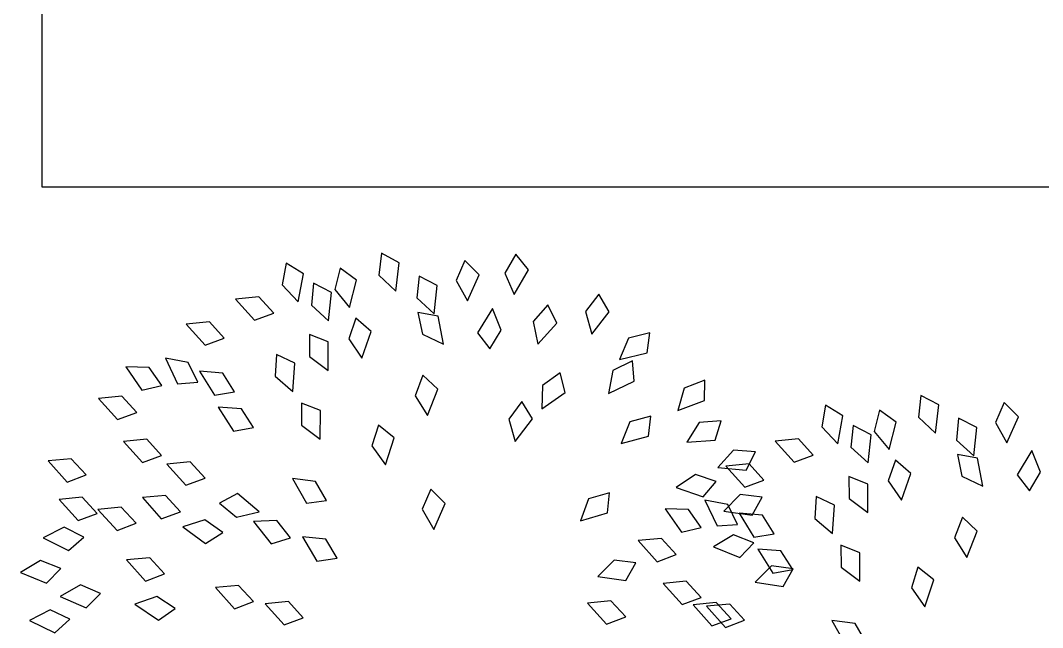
# Model space of a CAD drawing. Header units: millimetres. Extents: x -1705246 to 222838, y -3231245 to 126310.
# Drawn here: x 45315.7 to 45635.6, y -34707.7 to -34517.5 of the extents above; entities that cross this region are included whole.
import ezdxf

# ---------------------------------------------------------------- set-up
doc = ezdxf.new("R2010")
doc.units = ezdxf.units.MM
doc.layers.add('250', color=250, linetype='Continuous')

msp = doc.modelspace()

# ---------------------------------------------------------------- linework, layer by layer
at = {"layer": '250', "color": 251}
for p, q in [((45322.4, -33839.66), (45322.4, -34569.66)), ((45322.4, -34569.66), (45742.4, -34569.66)), ((45428.66, -34590.47), (45427.92, -34597.3)), ((45428.66, -34590.47), (45427.92, -34597.3)), ((45434.28, -34593.47), (45428.66, -34590.47)), ((45434.28, -34593.47), (45428.66, -34590.47)), ((45470.69, -34590.71), (45467.33, -34596.69)), ((45470.69, -34590.71), (45467.33, -34596.69)), ((45474.67, -34595.68), (45470.69, -34590.71)), ((45474.67, -34595.68), (45470.69, -34590.71)), ((45398.85, -34593.53), (45397.66, -34600.29)), ((45398.85, -34593.53), (45397.66, -34600.29)), ((45404.25, -34596.9), (45398.85, -34593.53)), ((45404.25, -34596.9), (45398.85, -34593.53)), ((45433.24, -34602.29), (45434.28, -34593.47)), ((45433.24, -34602.29), (45434.28, -34593.47)), ((45454.77, -34592.67), (45452.02, -34598.96)), ((45454.77, -34592.67), (45452.02, -34598.96)), ((45459.23, -34597.22), (45454.77, -34592.67)), ((45459.23, -34597.22), (45454.77, -34592.67)), ((45402.63, -34605.63), (45404.25, -34596.9)), ((45402.63, -34605.63), (45404.25, -34596.9)), ((45415.73, -34595.11), (45414.09, -34601.78)), ((45415.73, -34595.11), (45414.09, -34601.78)), ((45420.9, -34598.84), (45415.73, -34595.11)), ((45420.9, -34598.84), (45415.73, -34595.11)), ((45427.92, -34597.3), (45433.24, -34602.29)), ((45427.92, -34597.3), (45433.24, -34602.29)), ((45440.46, -34597.61), (45439.8, -34604.45)), ((45440.46, -34597.61), (45439.8, -34604.45)), ((45446.11, -34600.56), (45440.46, -34597.61)), ((45446.11, -34600.56), (45440.46, -34597.61)), ((45455.59, -34605.32), (45459.23, -34597.22)), ((45455.59, -34605.32), (45459.23, -34597.22)), ((45467.33, -34596.69), (45470.24, -34603.38)), ((45467.33, -34596.69), (45470.24, -34603.38)), ((45470.24, -34603.38), (45474.67, -34595.68)), ((45470.24, -34603.38), (45474.67, -34595.68)), ((45397.66, -34600.29), (45402.63, -34605.63)), ((45397.66, -34600.29), (45402.63, -34605.63)), ((45407.41, -34599.86), (45406.78, -34606.7)), ((45407.41, -34599.86), (45406.78, -34606.7)), ((45413.08, -34602.78), (45407.41, -34599.86)), ((45413.08, -34602.78), (45407.41, -34599.86)), ((45418.68, -34607.44), (45420.9, -34598.84)), ((45418.68, -34607.44), (45420.9, -34598.84)), ((45445.17, -34609.39), (45446.11, -34600.56)), ((45445.17, -34609.39), (45446.11, -34600.56)), ((45452.02, -34598.96), (45455.59, -34605.32)), ((45452.02, -34598.96), (45455.59, -34605.32)), ((45412.16, -34611.62), (45413.08, -34602.78)), ((45412.16, -34611.62), (45413.08, -34602.78)), ((45414.09, -34601.78), (45418.68, -34607.44)), ((45414.09, -34601.78), (45418.68, -34607.44)), ((45496.71, -34603.27), (45492.55, -34608.74)), ((45496.71, -34603.27), (45492.55, -34608.74)), ((45499.96, -34608.75), (45496.71, -34603.27)), ((45499.96, -34608.75), (45496.71, -34603.27)), ((45390.32, -34604.13), (45383.06, -34604.82)), ((45390.32, -34604.13), (45383.06, -34604.82)), ((45383.06, -34604.82), (45389, -34611.43)), ((45383.06, -34604.82), (45389, -34611.43)), ((45394.97, -34609.19), (45390.32, -34604.13)), ((45394.97, -34609.19), (45390.32, -34604.13)), ((45406.78, -34606.7), (45412.16, -34611.62)), ((45406.78, -34606.7), (45412.16, -34611.62)), ((45439.8, -34604.45), (45445.17, -34609.39)), ((45439.8, -34604.45), (45445.17, -34609.39)), ((45480.72, -34606.63), (45476.18, -34611.79)), ((45480.72, -34606.63), (45476.18, -34611.79)), ((45483.58, -34612.33), (45480.72, -34606.63)), ((45483.58, -34612.33), (45480.72, -34606.63)), ((45389, -34611.43), (45394.97, -34609.19)), ((45389, -34611.43), (45394.97, -34609.19)), ((45446.39, -34610.16), (45440.12, -34609.01)), ((45440.12, -34609.01), (45441.5, -34615.74)), ((45446.39, -34610.16), (45440.12, -34609.01)), ((45440.12, -34609.01), (45441.5, -34615.74)), ((45448.09, -34618.88), (45446.39, -34610.16)), ((45448.09, -34618.88), (45446.39, -34610.16)), ((45463.39, -34607.76), (45458.76, -34615.34)), ((45463.39, -34607.76), (45458.76, -34615.34)), ((45466.13, -34614.52), (45463.39, -34607.76)), ((45466.13, -34614.52), (45463.39, -34607.76)), ((45492.55, -34608.74), (45494.51, -34615.76)), ((45492.55, -34608.74), (45494.51, -34615.76)), ((45494.51, -34615.76), (45499.96, -34608.75)), ((45494.51, -34615.76), (45499.96, -34608.75)), ((45374.88, -34611.95), (45367.62, -34612.65)), ((45374.88, -34611.95), (45367.62, -34612.65)), ((45367.62, -34612.65), (45373.56, -34619.25)), ((45367.62, -34612.65), (45373.56, -34619.25)), ((45379.52, -34617.01), (45374.88, -34611.95)), ((45379.52, -34617.01), (45374.88, -34611.95)), ((45420.68, -34610.79), (45418.47, -34617.29)), ((45420.68, -34610.79), (45418.47, -34617.29)), ((45425.51, -34614.95), (45420.68, -34610.79)), ((45425.51, -34614.95), (45420.68, -34610.79)), ((45476.18, -34611.79), (45477.63, -34618.93)), ((45476.18, -34611.79), (45477.63, -34618.93)), ((45477.63, -34618.93), (45483.58, -34612.33)), ((45477.63, -34618.93), (45483.58, -34612.33)), ((45412.06, -34618.24), (45406.14, -34615.89)), ((45406.14, -34615.89), (45406.18, -34622.75)), ((45412.06, -34618.24), (45406.14, -34615.89)), ((45406.14, -34615.89), (45406.18, -34622.75)), ((45422.56, -34623.33), (45425.51, -34614.95)), ((45422.56, -34623.33), (45425.51, -34614.95)), ((45441.5, -34615.74), (45448.09, -34618.88)), ((45441.5, -34615.74), (45448.09, -34618.88)), ((45458.76, -34615.34), (45462.61, -34620.41)), ((45458.76, -34615.34), (45462.61, -34620.41)), ((45462.61, -34620.41), (45466.13, -34614.52)), ((45462.61, -34620.41), (45466.13, -34614.52)), ((45512.67, -34615.35), (45506.01, -34617.04)), ((45512.67, -34615.35), (45506.01, -34617.04)), ((45511.82, -34621.66), (45512.67, -34615.35)), ((45511.82, -34621.66), (45512.67, -34615.35)), ((45373.56, -34619.25), (45379.52, -34617.01)), ((45373.56, -34619.25), (45379.52, -34617.01)), ((45412.01, -34627.12), (45412.06, -34618.24)), ((45412.01, -34627.12), (45412.06, -34618.24)), ((45418.47, -34617.29), (45422.56, -34623.33)), ((45418.47, -34617.29), (45422.56, -34623.33)), ((45506.01, -34617.04), (45503.19, -34623.76)), ((45506.01, -34617.04), (45503.19, -34623.76)), ((45361.08, -34623.27), (45364.88, -34631.3)), ((45368.24, -34624.68), (45361.08, -34623.27)), ((45361.08, -34623.27), (45364.88, -34631.3)), ((45368.24, -34624.68), (45361.08, -34623.27)), ((45395.87, -34622.12), (45395.45, -34628.98)), ((45395.87, -34622.12), (45395.45, -34628.98)), ((45401.62, -34624.87), (45395.87, -34622.12)), ((45401.62, -34624.87), (45395.87, -34622.12)), ((45406.18, -34622.75), (45412.01, -34627.12)), ((45406.18, -34622.75), (45412.01, -34627.12)), ((45503.19, -34623.76), (45511.82, -34621.66)), ((45503.19, -34623.76), (45511.82, -34621.66)), ((45355.96, -34626.22), (45348.67, -34626)), ((45348.67, -34626), (45353.74, -34633.3)), ((45355.96, -34626.22), (45348.67, -34626)), ((45348.67, -34626), (45353.74, -34633.3)), ((45359.94, -34631.82), (45355.96, -34626.22)), ((45359.94, -34631.82), (45355.96, -34626.22)), ((45371.23, -34630.87), (45368.24, -34624.68)), ((45371.23, -34630.87), (45368.24, -34624.68)), ((45400.98, -34633.73), (45401.62, -34624.87)), ((45400.98, -34633.73), (45401.62, -34624.87)), ((45507.3, -34624.18), (45501.13, -34627.19)), ((45507.3, -34624.18), (45501.13, -34627.19)), ((45507.75, -34630.54), (45507.3, -34624.18)), ((45507.75, -34630.54), (45507.3, -34624.18)), ((45371.79, -34627.34), (45376.43, -34634.91)), ((45379.05, -34627.98), (45371.79, -34627.34)), ((45371.79, -34627.34), (45376.43, -34634.91)), ((45379.05, -34627.98), (45371.79, -34627.34)), ((45382.7, -34633.8), (45379.05, -34627.98)), ((45382.7, -34633.8), (45379.05, -34627.98)), ((45395.45, -34628.98), (45400.98, -34633.73)), ((45395.45, -34628.98), (45400.98, -34633.73)), ((45441.64, -34628.64), (45439.19, -34635.06)), ((45441.64, -34628.64), (45439.19, -34635.06)), ((45446.3, -34632.97), (45441.64, -34628.64)), ((45446.3, -34632.97), (45441.64, -34628.64)), ((45484.62, -34627.86), (45479.05, -34631.87)), ((45484.62, -34627.86), (45479.05, -34631.87)), ((45486.14, -34634.05), (45484.62, -34627.86)), ((45486.14, -34634.05), (45484.62, -34627.86)), ((45501.13, -34627.19), (45499.73, -34634.35)), ((45501.13, -34627.19), (45499.73, -34634.35)), ((45353.74, -34633.3), (45359.94, -34631.82)), ((45353.74, -34633.3), (45359.94, -34631.82)), ((45364.88, -34631.3), (45371.23, -34630.87)), ((45364.88, -34631.3), (45371.23, -34630.87)), ((45479.05, -34631.87), (45478.87, -34639.16)), ((45479.05, -34631.87), (45478.87, -34639.16)), ((45499.73, -34634.35), (45507.75, -34630.54)), ((45499.73, -34634.35), (45507.75, -34630.54)), ((45523.44, -34632.72), (45521.45, -34639.73)), ((45523.44, -34632.72), (45521.45, -34639.73)), ((45529.84, -34630.23), (45523.44, -34632.72)), ((45529.84, -34630.23), (45523.44, -34632.72)), ((45529.76, -34636.6), (45529.84, -34630.23)), ((45529.76, -34636.6), (45529.84, -34630.23)), ((45347.45, -34635.25), (45340.19, -34635.95)), ((45347.45, -34635.25), (45340.19, -34635.95)), ((45340.19, -34635.95), (45346.13, -34642.55)), ((45340.19, -34635.95), (45346.13, -34642.55)), ((45352.1, -34640.32), (45347.45, -34635.25)), ((45352.1, -34640.32), (45347.45, -34635.25)), ((45376.43, -34634.91), (45382.7, -34633.8)), ((45376.43, -34634.91), (45382.7, -34633.8)), ((45439.19, -34635.06), (45443.05, -34641.24)), ((45439.19, -34635.06), (45443.05, -34641.24)), ((45443.05, -34641.24), (45446.3, -34632.97)), ((45443.05, -34641.24), (45446.3, -34632.97)), ((45478.87, -34639.16), (45486.14, -34634.05)), ((45478.87, -34639.16), (45486.14, -34634.05)), ((45597.49, -34634.95), (45596.76, -34641.78)), ((45597.49, -34634.95), (45596.76, -34641.78)), ((45603.11, -34637.95), (45597.49, -34634.95)), ((45603.11, -34637.95), (45597.49, -34634.95)), ((45384.88, -34639.2), (45377.6, -34638.67)), ((45377.6, -34638.67), (45382.35, -34646.18)), ((45384.88, -34639.2), (45377.6, -34638.67)), ((45377.6, -34638.67), (45382.35, -34646.18)), ((45388.61, -34644.97), (45384.88, -34639.2)), ((45388.61, -34644.97), (45384.88, -34639.2)), ((45409.57, -34639.74), (45403.64, -34637.41)), ((45403.64, -34637.41), (45403.7, -34644.28)), ((45409.57, -34639.74), (45403.64, -34637.41)), ((45403.64, -34637.41), (45403.7, -34644.28)), ((45472.64, -34636.87), (45468.51, -34642.36)), ((45472.64, -34636.87), (45468.51, -34642.36)), ((45475.93, -34642.32), (45472.64, -34636.87)), ((45475.93, -34642.32), (45472.64, -34636.87)), ((45521.45, -34639.73), (45529.76, -34636.6)), ((45521.45, -34639.73), (45529.76, -34636.6)), ((45567.69, -34638.01), (45566.49, -34644.78)), ((45567.69, -34638.01), (45566.49, -34644.78)), ((45573.09, -34641.38), (45567.69, -34638.01)), ((45573.09, -34641.38), (45567.69, -34638.01)), ((45602.08, -34646.77), (45603.11, -34637.95)), ((45602.08, -34646.77), (45603.11, -34637.95)), ((45623.6, -34637.15), (45620.85, -34643.45)), ((45623.6, -34637.15), (45620.85, -34643.45)), ((45628.06, -34641.7), (45623.6, -34637.15)), ((45628.06, -34641.7), (45623.6, -34637.15)), ((45346.13, -34642.55), (45352.1, -34640.32)), ((45346.13, -34642.55), (45352.1, -34640.32)), ((45409.56, -34648.62), (45409.57, -34639.74)), ((45409.56, -34648.62), (45409.57, -34639.74)), ((45468.51, -34642.36), (45470.53, -34649.37)), ((45468.51, -34642.36), (45470.53, -34649.37)), ((45470.53, -34649.37), (45475.93, -34642.32)), ((45470.53, -34649.37), (45475.93, -34642.32)), ((45513.01, -34641.42), (45506.39, -34643.25)), ((45513.01, -34641.42), (45506.39, -34643.25)), ((45512.29, -34647.75), (45513.01, -34641.42)), ((45512.29, -34647.75), (45513.01, -34641.42)), ((45571.46, -34650.12), (45573.09, -34641.38)), ((45571.46, -34650.12), (45573.09, -34641.38)), ((45584.57, -34639.6), (45582.92, -34646.27)), ((45584.57, -34639.6), (45582.92, -34646.27)), ((45589.73, -34643.32), (45584.57, -34639.6)), ((45589.73, -34643.32), (45584.57, -34639.6)), ((45596.76, -34641.78), (45602.08, -34646.77)), ((45596.76, -34641.78), (45602.08, -34646.77)), ((45609.3, -34642.1), (45608.64, -34648.94)), ((45609.3, -34642.1), (45608.64, -34648.94)), ((45614.95, -34645.04), (45609.3, -34642.1)), ((45614.95, -34645.04), (45609.3, -34642.1)), ((45624.43, -34649.81), (45628.06, -34641.7)), ((45624.43, -34649.81), (45628.06, -34641.7)), ((45382.35, -34646.18), (45388.61, -34644.97)), ((45382.35, -34646.18), (45388.61, -34644.97)), ((45403.7, -34644.28), (45409.56, -34648.62)), ((45403.7, -34644.28), (45409.56, -34648.62)), ((45427.75, -34644.24), (45425.69, -34650.79)), ((45427.75, -34644.24), (45425.69, -34650.79)), ((45432.67, -34648.29), (45427.75, -34644.24)), ((45432.67, -34648.29), (45427.75, -34644.24)), ((45506.39, -34643.25), (45503.7, -34650.03)), ((45506.39, -34643.25), (45503.7, -34650.03)), ((45528.15, -34643.48), (45524.22, -34649.63)), ((45528.15, -34643.48), (45524.22, -34649.63)), ((45535, -34642.95), (45528.15, -34643.48)), ((45535, -34642.95), (45528.15, -34643.48)), ((45533.08, -34649.02), (45535, -34642.95)), ((45533.08, -34649.02), (45535, -34642.95)), ((45566.49, -34644.78), (45571.46, -34650.12)), ((45566.49, -34644.78), (45571.46, -34650.12)), ((45576.25, -34644.34), (45575.61, -34651.18)), ((45576.25, -34644.34), (45575.61, -34651.18)), ((45581.91, -34647.27), (45576.25, -34644.34)), ((45581.91, -34647.27), (45576.25, -34644.34)), ((45587.52, -34651.93), (45589.73, -34643.32)), ((45587.52, -34651.93), (45589.73, -34643.32)), ((45614.01, -34653.87), (45614.95, -34645.04)), ((45614.01, -34653.87), (45614.95, -34645.04)), ((45620.85, -34643.45), (45624.43, -34649.81)), ((45620.85, -34643.45), (45624.43, -34649.81)), ((45355.24, -34648.69), (45347.98, -34649.38)), ((45355.24, -34648.69), (45347.98, -34649.38)), ((45359.88, -34653.75), (45355.24, -34648.69)), ((45359.88, -34653.75), (45355.24, -34648.69)), ((45429.91, -34656.73), (45432.67, -34648.29)), ((45429.91, -34656.73), (45432.67, -34648.29)), ((45503.7, -34650.03), (45512.29, -34647.75)), ((45503.7, -34650.03), (45512.29, -34647.75)), ((45559.16, -34648.61), (45551.9, -34649.31)), ((45559.16, -34648.61), (45551.9, -34649.31)), ((45563.8, -34653.67), (45559.16, -34648.61)), ((45563.8, -34653.67), (45559.16, -34648.61)), ((45581, -34656.1), (45581.91, -34647.27)), ((45581, -34656.1), (45581.91, -34647.27)), ((45582.92, -34646.27), (45587.52, -34651.93)), ((45582.92, -34646.27), (45587.52, -34651.93)), ((45347.98, -34649.38), (45353.92, -34655.98)), ((45347.98, -34649.38), (45353.92, -34655.98)), ((45425.69, -34650.79), (45429.91, -34656.73)), ((45425.69, -34650.79), (45429.91, -34656.73)), ((45524.22, -34649.63), (45533.08, -34649.02)), ((45524.22, -34649.63), (45533.08, -34649.02)), ((45551.9, -34649.31), (45557.84, -34655.91)), ((45551.9, -34649.31), (45557.84, -34655.91)), ((45575.61, -34651.18), (45581, -34656.1)), ((45575.61, -34651.18), (45581, -34656.1)), ((45608.64, -34648.94), (45614.01, -34653.87)), ((45608.64, -34648.94), (45614.01, -34653.87)), ((45331.63, -34654.8), (45324.37, -34655.49)), ((45331.63, -34654.8), (45324.37, -34655.49)), ((45336.27, -34659.86), (45331.63, -34654.8)), ((45336.27, -34659.86), (45331.63, -34654.8)), ((45353.92, -34655.98), (45359.88, -34653.75)), ((45353.92, -34655.98), (45359.88, -34653.75)), ((45538.87, -34652.08), (45533.99, -34657.5)), ((45538.87, -34652.08), (45533.99, -34657.5)), ((45545.72, -34652.67), (45538.87, -34652.08)), ((45545.72, -34652.67), (45538.87, -34652.08)), ((45542.83, -34658.35), (45545.72, -34652.67)), ((45542.83, -34658.35), (45545.72, -34652.67)), ((45557.84, -34655.91), (45563.8, -34653.67)), ((45557.84, -34655.91), (45563.8, -34653.67)), ((45615.23, -34654.65), (45608.96, -34653.5)), ((45608.96, -34653.5), (45610.34, -34660.23)), ((45615.23, -34654.65), (45608.96, -34653.5)), ((45608.96, -34653.5), (45610.34, -34660.23)), ((45616.92, -34663.36), (45615.23, -34654.65)), ((45616.92, -34663.36), (45615.23, -34654.65)), ((45632.23, -34652.24), (45627.6, -34659.82)), ((45632.23, -34652.24), (45627.6, -34659.82)), ((45634.97, -34659), (45632.23, -34652.24)), ((45634.97, -34659), (45632.23, -34652.24)), ((45324.37, -34655.49), (45330.31, -34662.1)), ((45324.37, -34655.49), (45330.31, -34662.1)), ((45368.84, -34655.82), (45361.58, -34656.51)), ((45368.84, -34655.82), (45361.58, -34656.51)), ((45361.58, -34656.51), (45367.52, -34663.12)), ((45361.58, -34656.51), (45367.52, -34663.12)), ((45373.48, -34660.88), (45368.84, -34655.82)), ((45373.48, -34660.88), (45368.84, -34655.82)), ((45533.99, -34657.5), (45542.83, -34658.35)), ((45533.99, -34657.5), (45542.83, -34658.35)), ((45543.71, -34656.44), (45536.45, -34657.13)), ((45543.71, -34656.44), (45536.45, -34657.13)), ((45536.45, -34657.13), (45542.39, -34663.74)), ((45536.45, -34657.13), (45542.39, -34663.74)), ((45548.36, -34661.5), (45543.71, -34656.44)), ((45548.36, -34661.5), (45543.71, -34656.44)), ((45589.52, -34655.27), (45587.3, -34661.77)), ((45589.52, -34655.27), (45587.3, -34661.77)), ((45594.34, -34659.43), (45589.52, -34655.27)), ((45594.34, -34659.43), (45589.52, -34655.27)), ((45330.31, -34662.1), (45336.27, -34659.86)), ((45330.31, -34662.1), (45336.27, -34659.86)), ((45367.52, -34663.12), (45373.48, -34660.88)), ((45367.52, -34663.12), (45373.48, -34660.88)), ((45400.84, -34661.01), (45405.21, -34668.74)), ((45408.07, -34661.89), (45400.84, -34661.01)), ((45400.84, -34661.01), (45405.21, -34668.74)), ((45408.07, -34661.89), (45400.84, -34661.01)), ((45526.96, -34659.74), (45520.93, -34663.85)), ((45526.96, -34659.74), (45520.93, -34663.85)), ((45533.47, -34661.93), (45526.96, -34659.74)), ((45533.47, -34661.93), (45526.96, -34659.74)), ((45542.39, -34663.74), (45548.36, -34661.5)), ((45542.39, -34663.74), (45548.36, -34661.5)), ((45580.9, -34662.73), (45574.98, -34660.37)), ((45574.98, -34660.37), (45575.01, -34667.24)), ((45580.9, -34662.73), (45574.98, -34660.37)), ((45574.98, -34660.37), (45575.01, -34667.24)), ((45591.39, -34667.81), (45594.34, -34659.43)), ((45591.39, -34667.81), (45594.34, -34659.43)), ((45610.34, -34660.23), (45616.92, -34663.36)), ((45610.34, -34660.23), (45616.92, -34663.36)), ((45627.6, -34659.82), (45631.45, -34664.9)), ((45627.6, -34659.82), (45631.45, -34664.9)), ((45631.45, -34664.9), (45634.97, -34659)), ((45631.45, -34664.9), (45634.97, -34659)), ((45411.52, -34667.84), (45408.07, -34661.89)), ((45411.52, -34667.84), (45408.07, -34661.89)), ((45444.16, -34664.31), (45441.45, -34670.62)), ((45444.16, -34664.31), (45441.45, -34670.62)), ((45448.65, -34668.83), (45444.16, -34664.31)), ((45448.65, -34668.83), (45444.16, -34664.31)), ((45520.93, -34663.85), (45529.32, -34666.77)), ((45520.93, -34663.85), (45529.32, -34666.77)), ((45529.32, -34666.77), (45533.47, -34661.93)), ((45529.32, -34666.77), (45533.47, -34661.93)), ((45580.85, -34671.61), (45580.9, -34662.73)), ((45580.85, -34671.61), (45580.9, -34662.73)), ((45587.3, -34661.77), (45591.39, -34667.81)), ((45587.3, -34661.77), (45591.39, -34667.81)), ((45335.05, -34666.87), (45327.8, -34667.61)), ((45335.05, -34666.87), (45327.8, -34667.61)), ((45327.8, -34667.61), (45333.78, -34674.18)), ((45327.8, -34667.61), (45333.78, -34674.18)), ((45339.73, -34671.9), (45335.05, -34666.87)), ((45339.73, -34671.9), (45335.05, -34666.87)), ((45361.16, -34666.3), (45353.89, -34666.93)), ((45361.16, -34666.3), (45353.89, -34666.93)), ((45353.89, -34666.93), (45359.78, -34673.58)), ((45353.89, -34666.93), (45359.78, -34673.58)), ((45365.76, -34671.39), (45361.16, -34666.3)), ((45365.76, -34671.39), (45361.16, -34666.3)), ((45383.62, -34665.66), (45378.02, -34668.69)), ((45383.62, -34665.66), (45378.02, -34668.69)), ((45390.4, -34671.4), (45383.62, -34665.66)), ((45390.4, -34671.4), (45383.62, -34665.66)), ((45405.21, -34668.74), (45411.52, -34667.84)), ((45405.21, -34668.74), (45411.52, -34667.84)), ((45493.48, -34667.4), (45490.93, -34674.23)), ((45493.48, -34667.4), (45490.93, -34674.23)), ((45500.06, -34665.43), (45493.48, -34667.4)), ((45500.06, -34665.43), (45493.48, -34667.4)), ((45499.46, -34671.77), (45500.06, -34665.43)), ((45499.46, -34671.77), (45500.06, -34665.43)), ((45529.92, -34667.75), (45533.71, -34675.78)), ((45537.07, -34669.17), (45529.92, -34667.75)), ((45529.92, -34667.75), (45533.71, -34675.78)), ((45537.07, -34669.17), (45529.92, -34667.75)), ((45540.96, -34666), (45535.87, -34671.22)), ((45540.96, -34666), (45535.87, -34671.22)), ((45547.78, -34666.85), (45540.96, -34666)), ((45547.78, -34666.85), (45540.96, -34666)), ((45544.68, -34672.42), (45547.78, -34666.85)), ((45544.68, -34672.42), (45547.78, -34666.85)), ((45564.71, -34666.61), (45564.28, -34673.47)), ((45564.71, -34666.61), (45564.28, -34673.47)), ((45570.46, -34669.35), (45564.71, -34666.61)), ((45570.46, -34669.35), (45564.71, -34666.61)), ((45575.01, -34667.24), (45580.85, -34671.61)), ((45575.01, -34667.24), (45580.85, -34671.61)), ((45347.22, -34669.93), (45339.97, -34670.69)), ((45347.22, -34669.93), (45339.97, -34670.69)), ((45339.97, -34670.69), (45345.97, -34677.24)), ((45339.97, -34670.69), (45345.97, -34677.24)), ((45351.91, -34674.95), (45347.22, -34669.93)), ((45351.91, -34674.95), (45347.22, -34669.93)), ((45378.02, -34668.69), (45383.3, -34673.07)), ((45378.02, -34668.69), (45383.3, -34673.07)), ((45441.45, -34670.62), (45445.05, -34676.96)), ((45441.45, -34670.62), (45445.05, -34676.96)), ((45445.05, -34676.96), (45448.65, -34668.83)), ((45445.05, -34676.96), (45448.65, -34668.83)), ((45524.8, -34670.7), (45517.51, -34670.49)), ((45517.51, -34670.49), (45522.58, -34677.78)), ((45524.8, -34670.7), (45517.51, -34670.49)), ((45517.51, -34670.49), (45522.58, -34677.78)), ((45528.77, -34676.3), (45524.8, -34670.7)), ((45528.77, -34676.3), (45524.8, -34670.7)), ((45535.87, -34671.22), (45544.68, -34672.42)), ((45535.87, -34671.22), (45544.68, -34672.42)), ((45540.07, -34675.35), (45537.07, -34669.17)), ((45540.07, -34675.35), (45537.07, -34669.17)), ((45569.82, -34678.21), (45570.46, -34669.35)), ((45569.82, -34678.21), (45570.46, -34669.35)), ((45333.78, -34674.18), (45339.73, -34671.9)), ((45333.78, -34674.18), (45339.73, -34671.9)), ((45359.78, -34673.58), (45365.76, -34671.39)), ((45359.78, -34673.58), (45365.76, -34671.39)), ((45373.46, -34673.91), (45366.5, -34676.1)), ((45373.46, -34673.91), (45366.5, -34676.1)), ((45379.05, -34677.9), (45373.46, -34673.91)), ((45379.05, -34677.9), (45373.46, -34673.91)), ((45383.3, -34673.07), (45390.4, -34671.4)), ((45383.3, -34673.07), (45390.4, -34671.4)), ((45395.9, -34674.19), (45388.61, -34674.44)), ((45395.9, -34674.19), (45388.61, -34674.44)), ((45388.61, -34674.44), (45394.13, -34681.4)), ((45388.61, -34674.44), (45394.13, -34681.4)), ((45400.22, -34679.53), (45395.9, -34674.19)), ((45400.22, -34679.53), (45395.9, -34674.19)), ((45490.93, -34674.23), (45499.46, -34671.77)), ((45490.93, -34674.23), (45499.46, -34671.77)), ((45540.62, -34671.82), (45545.26, -34679.4)), ((45547.89, -34672.46), (45540.62, -34671.82)), ((45540.62, -34671.82), (45545.26, -34679.4)), ((45547.89, -34672.46), (45540.62, -34671.82)), ((45551.53, -34678.28), (45547.89, -34672.46)), ((45551.53, -34678.28), (45547.89, -34672.46)), ((45564.28, -34673.47), (45569.82, -34678.21)), ((45564.28, -34673.47), (45569.82, -34678.21)), ((45610.47, -34673.12), (45608.02, -34679.54)), ((45610.47, -34673.12), (45608.02, -34679.54)), ((45615.14, -34677.46), (45610.47, -34673.12)), ((45615.14, -34677.46), (45610.47, -34673.12)), ((45329.37, -34676.28), (45322.84, -34679.52)), ((45329.37, -34676.28), (45322.84, -34679.52)), ((45335.51, -34679.35), (45329.37, -34676.28)), ((45335.51, -34679.35), (45329.37, -34676.28)), ((45345.97, -34677.24), (45351.91, -34674.95)), ((45345.97, -34677.24), (45351.91, -34674.95)), ((45366.5, -34676.1), (45373.68, -34681.32)), ((45366.5, -34676.1), (45373.68, -34681.32)), ((45522.58, -34677.78), (45528.77, -34676.3)), ((45522.58, -34677.78), (45528.77, -34676.3)), ((45533.71, -34675.78), (45540.07, -34675.35)), ((45533.71, -34675.78), (45540.07, -34675.35)), ((45611.89, -34685.72), (45615.14, -34677.46)), ((45611.89, -34685.72), (45615.14, -34677.46)), ((45322.84, -34679.52), (45330.74, -34683.57)), ((45322.84, -34679.52), (45330.74, -34683.57)), ((45330.74, -34683.57), (45335.51, -34679.35)), ((45330.74, -34683.57), (45335.51, -34679.35)), ((45373.68, -34681.32), (45379.05, -34677.9)), ((45373.68, -34681.32), (45379.05, -34677.9)), ((45394.13, -34681.4), (45400.22, -34679.53)), ((45394.13, -34681.4), (45400.22, -34679.53)), ((45404.01, -34679.21), (45408.48, -34686.89)), ((45411.26, -34680.01), (45404.01, -34679.21)), ((45404.01, -34679.21), (45408.48, -34686.89)), ((45411.26, -34680.01), (45404.01, -34679.21)), ((45414.78, -34685.91), (45411.26, -34680.01)), ((45414.78, -34685.91), (45411.26, -34680.01)), ((45516.29, -34679.74), (45509.03, -34680.43)), ((45516.29, -34679.74), (45509.03, -34680.43)), ((45509.03, -34680.43), (45514.97, -34687.04)), ((45509.03, -34680.43), (45514.97, -34687.04)), ((45520.93, -34684.8), (45516.29, -34679.74)), ((45520.93, -34684.8), (45516.29, -34679.74)), ((45538.86, -34678.59), (45532.62, -34682.37)), ((45538.86, -34678.59), (45532.62, -34682.37)), ((45545.24, -34681.13), (45538.86, -34678.59)), ((45545.24, -34681.13), (45538.86, -34678.59)), ((45545.26, -34679.4), (45551.53, -34678.28)), ((45545.26, -34679.4), (45551.53, -34678.28)), ((45608.02, -34679.54), (45611.89, -34685.72)), ((45608.02, -34679.54), (45611.89, -34685.72)), ((45532.62, -34682.37), (45540.84, -34685.74)), ((45532.62, -34682.37), (45540.84, -34685.74)), ((45540.84, -34685.74), (45545.24, -34681.13)), ((45540.84, -34685.74), (45545.24, -34681.13)), ((45553.71, -34683.69), (45546.44, -34683.16)), ((45546.44, -34683.16), (45551.19, -34690.66)), ((45553.71, -34683.69), (45546.44, -34683.16)), ((45546.44, -34683.16), (45551.19, -34690.66)), ((45557.44, -34689.46), (45553.71, -34683.69)), ((45557.44, -34689.46), (45553.71, -34683.69)), ((45578.4, -34684.22), (45572.47, -34681.9)), ((45572.47, -34681.9), (45572.54, -34688.76)), ((45578.4, -34684.22), (45572.47, -34681.9)), ((45572.47, -34681.9), (45572.54, -34688.76)), ((45321.97, -34686.65), (45315.72, -34690.4)), ((45321.97, -34686.65), (45315.72, -34690.4)), ((45328.34, -34689.22), (45321.97, -34686.65)), ((45328.34, -34689.22), (45321.97, -34686.65)), ((45356.16, -34685.82), (45348.9, -34686.51)), ((45356.16, -34685.82), (45348.9, -34686.51)), ((45348.9, -34686.51), (45354.84, -34693.12)), ((45348.9, -34686.51), (45354.84, -34693.12)), ((45360.81, -34690.88), (45356.16, -34685.82)), ((45360.81, -34690.88), (45356.16, -34685.82)), ((45408.48, -34686.89), (45414.78, -34685.91)), ((45408.48, -34686.89), (45414.78, -34685.91)), ((45501.52, -34686.52), (45496.4, -34691.72)), ((45501.52, -34686.52), (45496.4, -34691.72)), ((45508.33, -34687.42), (45501.52, -34686.52)), ((45508.33, -34687.42), (45501.52, -34686.52)), ((45514.97, -34687.04), (45520.93, -34684.8)), ((45514.97, -34687.04), (45520.93, -34684.8)), ((45578.4, -34693.11), (45578.4, -34684.22)), ((45578.4, -34693.11), (45578.4, -34684.22)), ((45315.72, -34690.4), (45323.92, -34693.81)), ((45315.72, -34690.4), (45323.92, -34693.81)), ((45323.92, -34693.81), (45328.34, -34689.22)), ((45323.92, -34693.81), (45328.34, -34689.22)), ((45505.2, -34692.97), (45508.33, -34687.42)), ((45505.2, -34692.97), (45508.33, -34687.42)), ((45550.73, -34688.31), (45545.6, -34693.49)), ((45550.73, -34688.31), (45545.6, -34693.49)), ((45557.54, -34689.24), (45550.73, -34688.31)), ((45557.54, -34689.24), (45550.73, -34688.31)), ((45551.19, -34690.66), (45557.44, -34689.46)), ((45551.19, -34690.66), (45557.44, -34689.46)), ((45554.38, -34694.77), (45557.54, -34689.24)), ((45554.38, -34694.77), (45557.54, -34689.24)), ((45572.54, -34688.76), (45578.4, -34693.11)), ((45572.54, -34688.76), (45578.4, -34693.11)), ((45596.58, -34688.72), (45594.52, -34695.27)), ((45596.58, -34688.72), (45594.52, -34695.27)), ((45601.5, -34692.77), (45596.58, -34688.72)), ((45601.5, -34692.77), (45596.58, -34688.72)), ((45354.84, -34693.12), (45360.81, -34690.88)), ((45354.84, -34693.12), (45360.81, -34690.88)), ((45496.4, -34691.72), (45505.2, -34692.97)), ((45496.4, -34691.72), (45505.2, -34692.97)), ((45524.07, -34693.17), (45516.81, -34693.87)), ((45524.07, -34693.17), (45516.81, -34693.87)), ((45528.72, -34698.23), (45524.07, -34693.17)), ((45528.72, -34698.23), (45524.07, -34693.17)), ((45545.6, -34693.49), (45554.38, -34694.77)), ((45545.6, -34693.49), (45554.38, -34694.77)), ((45598.75, -34701.22), (45601.5, -34692.77)), ((45598.75, -34701.22), (45601.5, -34692.77)), ((45334.5, -34694.29), (45328.15, -34697.89)), ((45334.5, -34694.29), (45328.15, -34697.89)), ((45340.8, -34697.01), (45334.5, -34694.29)), ((45340.8, -34697.01), (45334.5, -34694.29)), ((45384, -34694.47), (45376.74, -34695.17)), ((45384, -34694.47), (45376.74, -34695.17)), ((45376.74, -34695.17), (45382.68, -34701.77)), ((45376.74, -34695.17), (45382.68, -34701.77)), ((45388.64, -34699.53), (45384, -34694.47)), ((45388.64, -34699.53), (45384, -34694.47)), ((45516.81, -34693.87), (45522.75, -34700.47)), ((45516.81, -34693.87), (45522.75, -34700.47)), ((45594.52, -34695.27), (45598.75, -34701.22)), ((45594.52, -34695.27), (45598.75, -34701.22)), ((45328.15, -34697.89), (45336.27, -34701.49)), ((45328.15, -34697.89), (45336.27, -34701.49)), ((45336.27, -34701.49), (45340.8, -34697.01)), ((45336.27, -34701.49), (45340.8, -34697.01)), ((45358.38, -34697.92), (45351.52, -34700.39)), ((45358.38, -34697.92), (45351.52, -34700.39)), ((45364.13, -34701.66), (45358.38, -34697.92)), ((45364.13, -34701.66), (45358.38, -34697.92)), ((45382.68, -34701.77), (45388.64, -34699.53)), ((45382.68, -34701.77), (45388.64, -34699.53)), ((45399.57, -34699.55), (45392.31, -34700.25)), ((45399.57, -34699.55), (45392.31, -34700.25)), ((45404.22, -34704.61), (45399.57, -34699.55)), ((45404.22, -34704.61), (45399.57, -34699.55)), ((45500.47, -34699.28), (45493.21, -34699.98)), ((45500.47, -34699.28), (45493.21, -34699.98)), ((45493.21, -34699.98), (45499.15, -34706.58)), ((45493.21, -34699.98), (45499.15, -34706.58)), ((45505.11, -34704.35), (45500.47, -34699.28)), ((45505.11, -34704.35), (45500.47, -34699.28)), ((45522.75, -34700.47), (45528.72, -34698.23)), ((45522.75, -34700.47), (45528.72, -34698.23)), ((45533.44, -34699.87), (45526.18, -34700.56)), ((45533.44, -34699.87), (45526.18, -34700.56)), ((45538.08, -34704.93), (45533.44, -34699.87)), ((45538.08, -34704.93), (45533.44, -34699.87)), ((45325.01, -34702.08), (45318.53, -34705.43)), ((45325.01, -34702.08), (45318.53, -34705.43)), ((45331.2, -34705.04), (45325.01, -34702.08)), ((45331.2, -34705.04), (45325.01, -34702.08)), ((45351.52, -34700.39), (45358.91, -34705.31)), ((45351.52, -34700.39), (45358.91, -34705.31)), ((45358.91, -34705.31), (45364.13, -34701.66)), ((45358.91, -34705.31), (45364.13, -34701.66)), ((45392.31, -34700.25), (45398.25, -34706.85)), ((45392.31, -34700.25), (45398.25, -34706.85)), ((45526.18, -34700.56), (45532.12, -34707.17)), ((45526.18, -34700.56), (45532.12, -34707.17)), ((45537.67, -34700.3), (45530.41, -34701)), ((45537.67, -34700.3), (45530.41, -34701)), ((45530.41, -34701), (45536.35, -34707.6)), ((45530.41, -34701), (45536.35, -34707.6)), ((45542.32, -34705.36), (45537.67, -34700.3)), ((45542.32, -34705.36), (45537.67, -34700.3)), ((45318.53, -34705.43), (45326.5, -34709.34)), ((45318.53, -34705.43), (45326.5, -34709.34)), ((45326.5, -34709.34), (45331.2, -34705.04)), ((45326.5, -34709.34), (45331.2, -34705.04)), ((45398.25, -34706.85), (45404.22, -34704.61)), ((45398.25, -34706.85), (45404.22, -34704.61)), ((45499.15, -34706.58), (45505.11, -34704.35)), ((45499.15, -34706.58), (45505.11, -34704.35)), ((45532.12, -34707.17), (45538.08, -34704.93)), ((45532.12, -34707.17), (45538.08, -34704.93)), ((45536.35, -34707.6), (45542.32, -34705.36)), ((45536.35, -34707.6), (45542.32, -34705.36)), ((45569.67, -34705.49), (45574.05, -34713.22)), ((45576.91, -34706.38), (45569.67, -34705.49)), ((45569.67, -34705.49), (45574.05, -34713.22)), ((45576.91, -34706.38), (45569.67, -34705.49)), ((45580.36, -34712.32), (45576.91, -34706.38)), ((45580.36, -34712.32), (45576.91, -34706.38))]:
    msp.add_line(p, q, dxfattribs=at)

doc.saveas('drawing.dxf')
